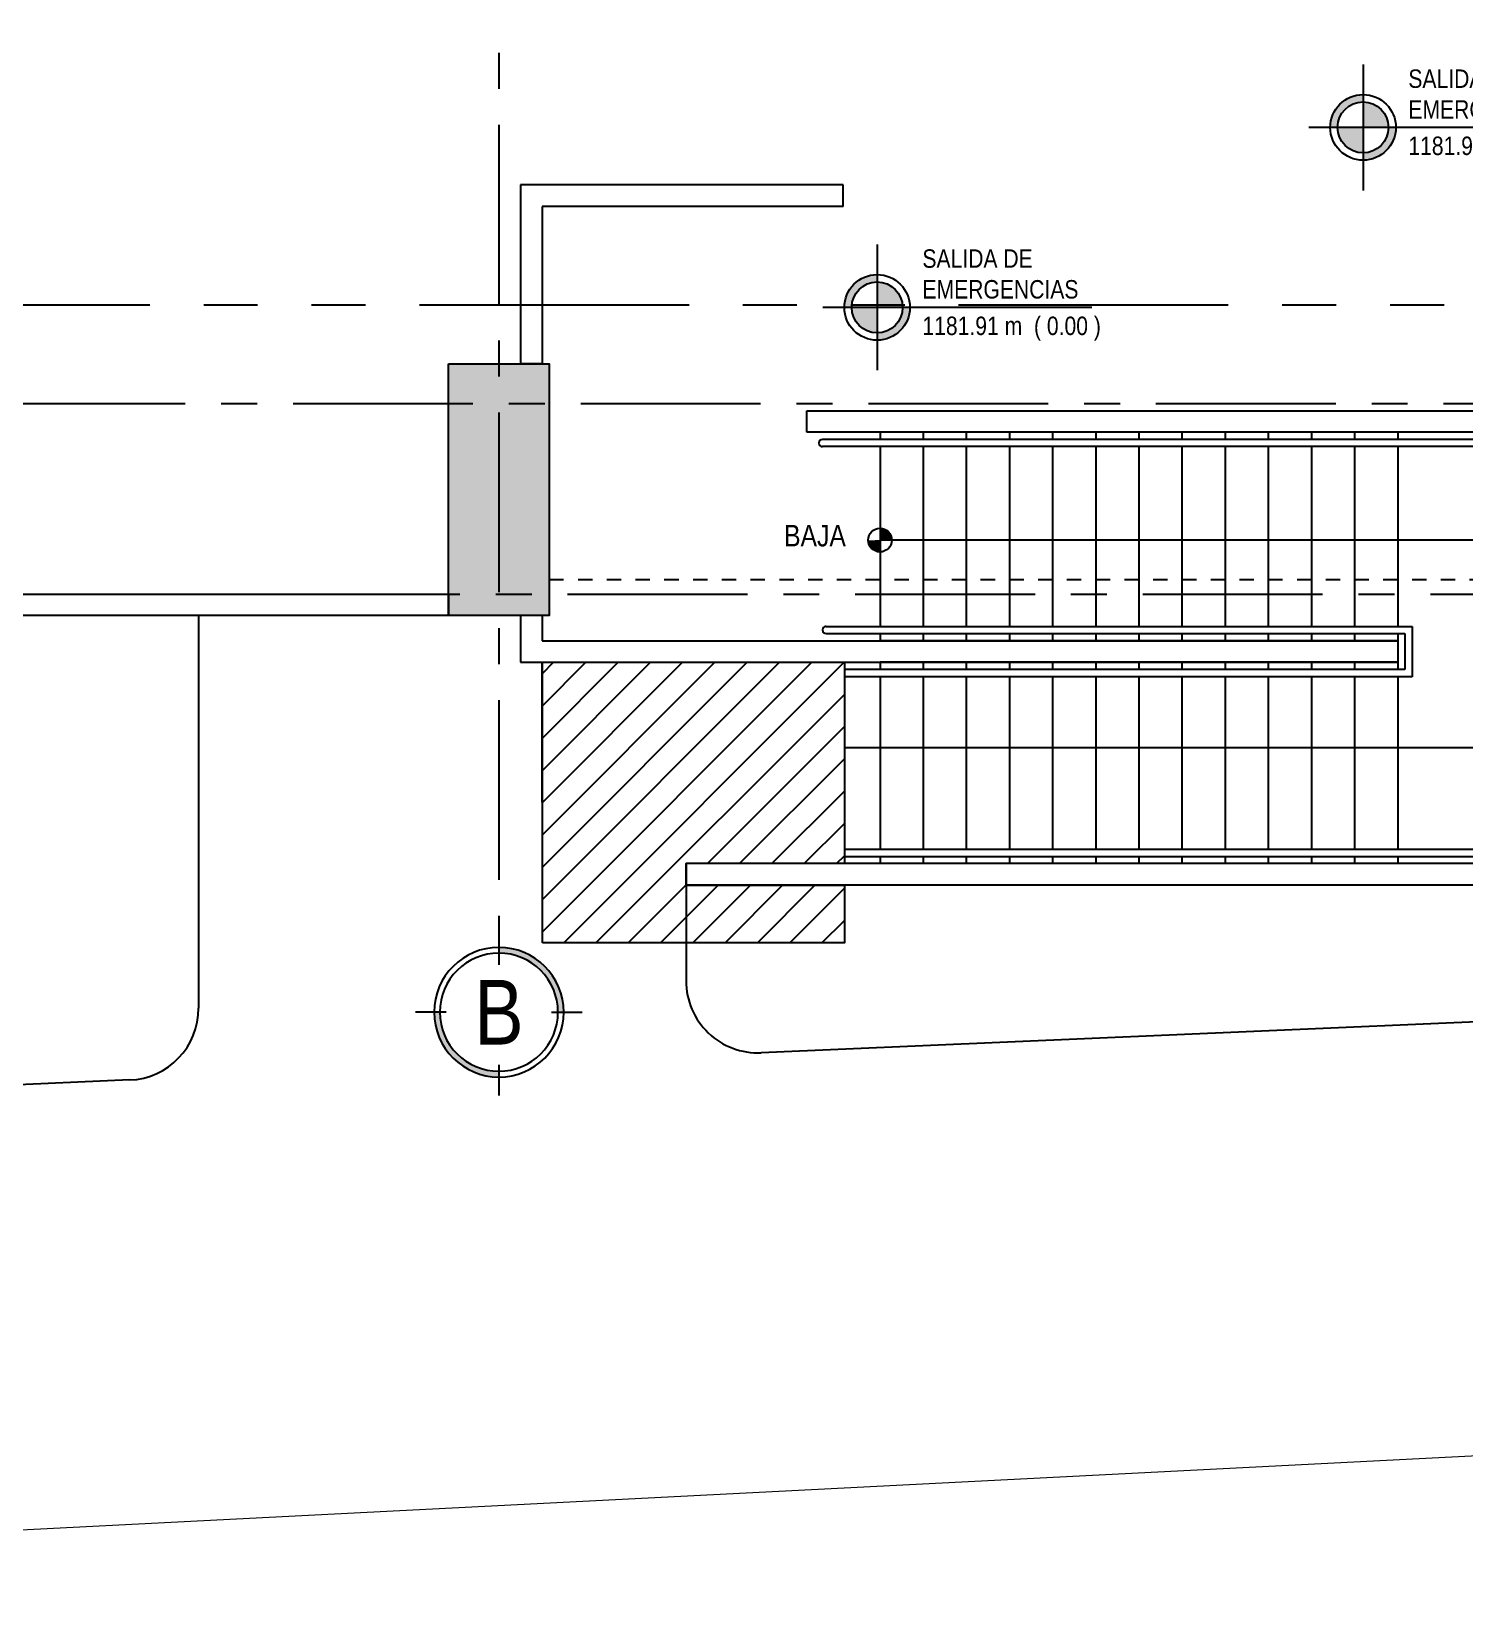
# Model space of a CAD drawing. Extents: x -28 to 149, y -33 to 76.
# Drawn here: x 4.75 to 14.71, y -7.44 to 3.56 of the extents above; entities that cross this region are included whole.
import ezdxf
from ezdxf.enums import TextEntityAlignment as Align

# ---------------------------------------------------------------- set-up
doc = ezdxf.new("R2010")
doc.units = 0
doc.set_wipeout_variables(frame=1)
for name, pattern in [('CENTER', [2, 1.25, -0.25, 0.25, -0.25]), ('HIDDEN2', [0.1875, 0.125, -0.0625]), ('PHANTOM2', [1.25, 0.625, -0.125, 0.125, -0.125, 0.125, -0.125]), ('STYLE_01', [0.15, 0.1, -0.05])]:
    doc.linetypes.add(name, pattern=pattern)
for name, color, linetype in [('arq- obras exteriores', 250, 'Continuous'), ('arq-aceras', 250, 'Continuous'), ('arq-columnas', 5, 'Continuous'), ('arq-ejes-circulo', 3, 'Continuous'), ('arq-ejes-principales', 1, 'CENTER'), ('arq-ejes-text', 2, 'Continuous'), ('arq-escaleras', 1, 'Continuous'), ('arq-escaleras-tex', 3, 'Continuous'), ('arq-hatch', 252, 'Continuous'), ('arq-indicacion de corte', 5, 'PHANTOM2'), ('arq-marquesina', 5, 'Continuous'), ('arq-niveles', 1, 'Continuous'), ('arq-pared mamposteria', 4, 'Continuous'), ('arq-proyección vigas', 251, 'STYLE_01'), ('arq-puertas', 2, 'Continuous')]:
    doc.layers.add(name, color=color, linetype=linetype)
doc.layers.add('mv', color=191, linetype='Continuous', plot=False)
doc.styles.add('dape 2', font='ARIALN.TTF', dxfattribs={"height": 2.5})
doc.dimstyles.new('dape', dxfattribs={"dimtxt": 2.5, "dimasz": 2, "dimexe": 1, "dimexo": 1, "dimgap": 1, "dimtad": 1, "dimzin": 1, "dimtxsty": 'dape 2', "dimcen": 30, "dimclrd": 1, "dimclre": 1, "dimclrt": 256, "dimazin": 0, "dimtfac": 1, "dimtmove": 0, "dimatfit": 3, "dimfxl": 1, "dimarcsym": 0})

# ---------------------------------------------------------------- blocks, each defined once
blk = doc.blocks.new('*U156')
at = {"linetype": 'Continuous'}
h = blk.add_hatch(color=251, dxfattribs=at)
h.paths.add_polyline_path([(0.1643, 0.326), (0.1803, 0.326, -0.414214), (0, 0.1457), (0, 0.1617, 0.414214)])
h.paths.add_polyline_path([(-0.1643, 0.326), (-0.1803, 0.326, -0.414214), (0, 0.5063), (0, 0.4903, 0.414214)])
for p, q in [((0, 0.5577), (0, 0.4724)), ((0, 0.5432), (0, 0.4579)), ((-0.1464, 0.326), (-0.2317, 0.326)), ((0.1464, 0.326), (0.2317, 0.326)), ((0, 0.1796), (0, 0.0943))]:
    blk.add_line(p, q, dxfattribs=at)
at = {"linetype": 'CENTER', "ltscale": 0.7}
blk.add_line((0, 0.1457), (0, 0.1457), dxfattribs=at)
at = {"linetype": 'Continuous'}
for radius in [0.1803, 0.1643]:
    blk.add_circle((0, 0.326), radius, dxfattribs=at)
blk = doc.blocks.new('*U154')
for p, q in [((0.006, 1.255), (0.006, 1.158)), ((0.057, 1.26), (0.011, 1.26)), ((0.016, 1.233), (0.016, 1.167)), ((0.051, 1.228), (0.016, 1.228)), ((0.051, 1.228), (0.057, 1.235)), ((0.057, 1.265), (0.057, 1.23)), ((0.062, 1.265), (0.057, 1.265)), ((0.062, 1.23), (0.057, 1.23)), ((0.062, 1.293), (0.062, 1.203)), ((0.07, 1.293), (0.062, 1.293)), ((0.115, 1.293), (0.123, 1.293)), ((0.123, 1.293), (0.123, 1.203)), ((0.123, 1.265), (0.128, 1.265)), ((0.123, 1.23), (0.128, 1.23)), ((0.128, 1.265), (0.128, 1.23)), ((0.128, 1.26), (0.174, 1.26)), ((0.128, 1.235), (0.167, 1.235)), ((0.134, 1.228), (0.128, 1.235)), ((0.134, 1.228), (0.169, 1.228)), ((0.169, 1.233), (0.169, 1.167)), ((0.179, 1.255), (0.179, 1.158)), ((0.055, 1.139), (0.006, 1.158)), ((0.057, 1.142), (0.016, 1.167)), ((0.057, 1.142), (0.055, 1.139)), ((0.07, 1.203), (0.062, 1.203)), ((0.115, 1.203), (0.123, 1.203)), ((0.128, 1.142), (0.169, 1.167)), ((0.128, 1.142), (0.13, 1.139)), ((0.13, 1.139), (0.179, 1.158))]:
    blk.add_line(p, q)
for points in [[(0.115, 1.318), (0.07, 1.318), (0.07, 0.109), (0.115, 0.109)], [(0.107, 0.159), (0.077, 0.159), (0.077, 1.268), (0.107, 1.268)], [(0.077, 1.273), (0.107, 1.273), (0.107, 1.313), (0.077, 1.313)], [(0.077, 0.154), (0.107, 0.154), (0.107, 0.114), (0.077, 0.114)]]:
    blk.add_lwpolyline(points, close=True)
for points in [[(0.007, -0.069), (0, -0.069), (0, -0.079), (0.05, -0.079), (0.05, -0.039), (0.065, -0.039), (0.065, 0.031), (0.05, 0.031), (0.05, 0.079), (0, 0.079), (0, 0.069), (0.01, 0.069)], [(0.051, 0.095), (0.051, 0.045), (0.061, 0.045), (0.061, 0.095)], [(0.065, 0.109), (0.115, 0.109), (0.115, 0.099), (0.065, 0.099)], [(1.313, -0.069), (1.32, -0.069), (1.32, -0.079), (1.27, -0.079), (1.27, -0.039), (1.255, -0.039), (1.255, 0.031), (1.27, 0.031), (1.27, 0.079), (1.32, 0.079), (1.32, 0.069), (1.31, 0.069)]]:
    blk.add_lwpolyline(points)
blk.add_circle((0.056, 0.104), 0.01)
for centre, radius, start, end in [((0.011, 1.255), 0.005, 90, 180), ((0.167, 1.233), 0.002, 360, 90), ((0.174, 1.255), 0.005, 360, 90)]:
    blk.add_arc(centre, radius, start, end)
at = {"color": 251, "linetype": 'HIDDEN2'}
blk.add_arc((0.056, 0.104), 1.214, 0, 90, dxfattribs=at)
at = {"layer": 'mv'}
blk.add_line((0.07, 1.318), (0.056, 1.318), dxfattribs=at)
for p in [(0, 0), (0, 0), (0, 0), (0, 0), (0, 0), (0, 0), (0, 0), (0, 0), (0, 0), (1.32, 0)]:
    blk.add_point(p, dxfattribs=at)

msp = doc.modelspace()

# ---------------------------------------------------------------- hatches: boundary and pattern name
at = {"layer": 'arq-escaleras-tex'}
for points in [[(10.568, 0.024, 0.414214), (10.651, -0.057), (10.65, 0.025)], [(10.649, 0.107), (10.65, 0.025), (10.732, 0.026, 0.414214)]]:
    msp.add_hatch(color=8, dxfattribs=at).paths.add_polyline_path(points)
at = {"layer": 'arq-niveles'}
h = msp.add_hatch(color=8, dxfattribs=at)
h.paths.add_polyline_path([(13.831, 2.895, 0.414214), (14.009, 2.717), (14.009, 2.895)])
h.paths.add_polyline_path([(14.009, 3.072), (14.009, 2.895), (14.186, 2.895, 0.414214)])
h.paths.add_polyline_path([(13.781, 2.895), (13.831, 2.895, -0.414214), (14.009, 3.072), (14.009, 3.122, 0.414214)])
h.paths.add_polyline_path([(14.009, 2.717), (14.009, 2.667, 0.414214), (14.237, 2.895), (14.186, 2.895, -0.414214)])
h = msp.add_hatch(color=8, dxfattribs=at)
h.paths.add_polyline_path([(10.452, 1.643, 0.414214), (10.63, 1.466), (10.63, 1.643)])
h.paths.add_polyline_path([(10.63, 1.821), (10.63, 1.643), (10.807, 1.643, 0.414214)])
h.paths.add_polyline_path([(10.402, 1.643), (10.452, 1.643, -0.414214), (10.63, 1.821), (10.63, 1.871, 0.414214)])
h.paths.add_polyline_path([(10.63, 1.466), (10.63, 1.415, 0.414214), (10.858, 1.643), (10.807, 1.643, -0.414214)])

# ---------------------------------------------------------------- linework, layer by layer
at = {"layer": 'arq- obras exteriores'}
for p, q in [((5.912, -0.5), (5.912, -3.23)), ((5.434, -3.729), (-3.491, -4.113))]:
    msp.add_line(p, q, dxfattribs=at)
for centre, start, end in [((9.802, -3.041), 180, 272.4651), ((5.412, -3.23), 272.4651, 0)]:
    msp.add_arc(centre, 0.5, start, end, dxfattribs=at)
at = {"layer": 'arq-aceras', "lineweight": 0, "flags": 128}
msp.add_lwpolyline([(-6.573, 47.408), (-6.721, 43.297), (-7.622, 27.035), (-8.627, -5.258), (-6.73, -7.439), (25.939, -5.772), (34.232, -5.184), (38.108, -5.18), (44.197, -4.794), (60.462, -4.019)], dxfattribs=at)
at = {"layer": 'arq-columnas'}
msp.add_lwpolyline([(7.65, 1.25), (8.35, 1.25), (8.35, -0.5), (7.65, -0.5)], close=True, dxfattribs=at)
at = {"layer": 'arq-ejes-principales'}
for p, q in [((8, 36.913), (8, -2.679)), ((-5.431, 0.975), (39.65, 0.975)), ((-5.522, -0.35), (60.047, -0.35))]:
    msp.add_line(p, q, dxfattribs=at)
at = {"layer": 'arq-escaleras'}
for p, q in [((14.25, 0.775), (10.65, 0.775)), ((15.6, 0.725), (10.25, 0.725)), ((15.55, 0.675), (10.25, 0.675)), ((10.275, -0.575), (14.35, -0.575)), ((10.275, -0.625), (14.3, -0.625)), ((14.3, -0.625), (14.3, -0.875)), ((14.35, -0.575), (14.35, -0.925)), ((14.25, -0.675), (10.65, -0.675)), ((14.3, -0.875), (10.275, -0.875)), ((14.25, -0.825), (10.65, -0.825)), ((14.35, -0.925), (10.275, -0.925)), ((10.275, -2.125), (15.55, -2.125)), ((10.275, -2.175), (15.6, -2.175)), ((14.25, -2.225), (10.65, -2.225))]:
    msp.add_line(p, q, dxfattribs=at)
for points in [[(10.65, 0.775), (10.65, 0.725)], [(10.65, 0.775), (10.65, 0.725)], [(10.95, 0.775), (10.95, 0.725)], [(10.95, 0.775), (10.95, 0.725)], [(11.25, 0.775), (11.25, 0.725)], [(11.25, 0.775), (11.25, 0.725)], [(11.55, 0.775), (11.55, 0.725)], [(11.85, 0.775), (11.85, 0.725)], [(12.15, 0.775), (12.15, 0.725)], [(12.45, 0.775), (12.45, 0.725)], [(12.75, 0.775), (12.75, 0.725)], [(13.05, 0.775), (13.05, 0.725)], [(13.35, 0.775), (13.35, 0.725)], [(13.65, 0.775), (13.65, 0.725)], [(13.95, 0.775), (13.95, 0.725)], [(14.25, 0.775), (14.25, 0.725)], [(10.65, 0.675), (10.65, -0.575)], [(10.65, 0.675), (10.65, -0.575)], [(10.95, 0.675), (10.95, -0.575)], [(10.95, 0.675), (10.95, -0.575)], [(11.25, 0.675), (11.25, -0.575)], [(11.25, 0.675), (11.25, -0.575)], [(11.55, 0.675), (11.55, -0.575)], [(11.85, 0.675), (11.85, -0.575)], [(12.15, 0.675), (12.15, -0.575)], [(12.45, 0.675), (12.45, -0.575)], [(12.75, 0.675), (12.75, -0.575)], [(13.05, 0.675), (13.05, -0.575)], [(13.35, 0.675), (13.35, -0.575)], [(13.65, 0.675), (13.65, -0.575)], [(13.95, 0.675), (13.95, -0.575)], [(14.25, 0.675), (14.25, -0.575)], [(10.65, -0.625), (10.65, -0.675)], [(10.65, -0.625), (10.65, -0.675)], [(10.95, -0.625), (10.95, -0.675)], [(10.95, -0.625), (10.95, -0.675)], [(11.25, -0.625), (11.25, -0.675)], [(11.25, -0.625), (11.25, -0.675)], [(11.55, -0.625), (11.55, -0.675)], [(11.85, -0.625), (11.85, -0.675)], [(12.15, -0.625), (12.15, -0.675)], [(12.45, -0.625), (12.45, -0.675)], [(12.75, -0.625), (12.75, -0.675)], [(13.05, -0.625), (13.05, -0.675)], [(13.35, -0.625), (13.35, -0.675)], [(13.65, -0.625), (13.65, -0.675)], [(13.95, -0.625), (13.95, -0.675)], [(14.25, -0.625), (14.25, -0.675)], [(14.25, -0.625), (14.25, -0.675)], [(10.65, -0.825), (10.65, -0.875)], [(10.95, -0.825), (10.95, -0.875)], [(11.25, -0.825), (11.25, -0.875)], [(11.55, -0.825), (11.55, -0.875)], [(11.85, -0.825), (11.85, -0.875)], [(12.15, -0.825), (12.15, -0.875)], [(12.45, -0.825), (12.45, -0.875)], [(12.75, -0.825), (12.75, -0.875)], [(13.05, -0.825), (13.05, -0.875)], [(13.35, -0.825), (13.35, -0.875)], [(13.65, -0.825), (13.65, -0.875)], [(13.95, -0.825), (13.95, -0.875)], [(14.25, -0.825), (14.25, -0.875)], [(14.25, -0.825), (14.25, -0.875)], [(10.65, -0.925), (10.65, -2.125)], [(10.95, -0.925), (10.95, -2.125)], [(11.25, -0.925), (11.25, -2.125)], [(11.55, -0.925), (11.55, -2.125)], [(11.85, -0.925), (11.85, -2.125)], [(12.15, -0.925), (12.15, -2.125)], [(12.45, -0.925), (12.45, -2.125)], [(12.75, -0.925), (12.75, -2.125)], [(13.05, -0.925), (13.05, -2.125)], [(13.35, -0.925), (13.35, -2.125)], [(13.65, -0.925), (13.65, -2.125)], [(13.95, -0.925), (13.95, -2.125)], [(14.25, -0.925), (14.25, -2.125)], [(10.65, -2.175), (10.65, -2.225)], [(10.95, -2.175), (10.95, -2.225)], [(11.25, -2.175), (11.25, -2.225)], [(11.55, -2.175), (11.55, -2.225)], [(11.85, -2.175), (11.85, -2.225)], [(12.15, -2.175), (12.15, -2.225)], [(12.45, -2.175), (12.45, -2.225)], [(12.75, -2.175), (12.75, -2.225)], [(13.05, -2.175), (13.05, -2.225)], [(13.35, -2.175), (13.35, -2.225)], [(13.65, -2.175), (13.65, -2.225)], [(13.95, -2.175), (13.95, -2.225)], [(14.25, -2.175), (14.25, -2.225)]]:
    msp.add_lwpolyline(points, dxfattribs=at)
for centre in [(10.25, 0.7), (10.275, -0.6), (10.275, -0.9), (10.275, -2.15)]:
    msp.add_arc(centre, 0.025, 90, 270, dxfattribs=at)
at = {"layer": 'arq-escaleras-tex'}
msp.add_line((15.222, 0.025), (10.65, 0.025), dxfattribs=at)
msp.add_circle((10.65, 0.025), 0.0821, dxfattribs=at)
at = {"layer": 'arq-hatch'}
msp.add_solid([(7.65, 1.25), (8.35, 1.25), (7.65, -0.5), (8.35, -0.5)], dxfattribs=at)
at = {"layer": 'arq-indicacion de corte', "ltscale": 3}
msp.add_line((-7.553, 1.661), (64.087, 1.661), dxfattribs=at)
at = {"layer": 'arq-niveles'}
for p, q in [((14.009, 3.332), (14.009, 2.457)), ((15.502, 2.895), (13.632, 2.895)), ((10.63, 2.08), (10.63, 1.206)), ((12.123, 1.643), (10.253, 1.643))]:
    msp.add_line(p, q, dxfattribs=at)
for centre, radius in [((14.009, 2.895), 0.228), ((14.009, 2.895), 0.177), ((10.63, 1.643), 0.228), ((10.63, 1.643), 0.177)]:
    msp.add_circle(centre, radius, dxfattribs=at)
at = {"layer": 'arq-pared mamposteria'}
for p, q in [((10.393, 2.495), (8.15, 2.495)), ((8.15, 2.495), (8.15, 1.25)), ((10.393, 2.345), (10.393, 2.495)), ((10.393, 2.345), (8.3, 2.345)), ((8.3, 2.345), (8.3, 1.25)), ((8.3, 1.25), (8.15, 1.25)), ((10.142, 0.925), (15.65, 0.925)), ((10.142, 0.775), (10.142, 0.925)), ((8.15, -0.5), (8.15, -0.825)), ((8.3, -0.5), (8.15, -0.5)), ((8.3, -0.5), (8.3, -0.675)), ((8.3, -0.675), (14.25, -0.675)), ((8.15, -0.825), (9.302, -0.825)), ((9.302, -2.225), (9.302, -0.825)), ((9.452, -0.825), (14.25, -0.825)), ((9.452, -2.225), (9.452, -0.825))]:
    msp.add_line(p, q, dxfattribs=at)
for points in [[(15.65, 0.775), (10.142, 0.775)], [(14.25, -0.675), (14.25, -0.825)]]:
    msp.add_lwpolyline(points, dxfattribs=at)
msp.add_lwpolyline([(0.35, -0.35), (7.65, -0.35), (7.65, -0.5), (0.35, -0.5)], close=True, dxfattribs=at)
at = {"layer": 'arq-proyección vigas', "linetype": 'STYLE_01'}
msp.add_lwpolyline([(8.35, -0.25), (23.65, -0.25)], dxfattribs=at)

# ---------------------------------------------------------------- block references
at = {"layer": 'arq-ejes-circulo', "xscale": -2.5, "yscale": 2.5, "zscale": 2.5}
msp.add_blockref('*U156', (8, -4.073), dxfattribs=at)
at = {"layer": 'arq-puertas', "color": 253, "rotation": 180}
msp.add_blockref('*U154', (15.9, 4.29), dxfattribs=at)

# ---------------------------------------------------------------- texts
at = {"layer": 'arq-ejes-text', "style": 'dape 2'}
msp.add_text('B', height=0.45, dxfattribs=at).set_placement((8, -3.258), align=Align.MIDDLE)
at = {"layer": 'arq-escaleras-tex', "insert": (9.983, 0.131), "char_height": 0.15, "width": 0.72581, "attachment_point": 1, "style": 'dape 2'}
msp.add_mtext('BAJA', dxfattribs=at)
at = {"layer": 'arq-niveles', "color": 2, "style": 'dape 2'}
for p in [(14.324, 2.703), (10.945, 1.451)]:
    msp.add_text('1181.91 m  ( 0.00 )', height=0.12821, dxfattribs=at).set_placement(p)
at = {"layer": 'arq-niveles', "color": 2, "char_height": 0.12821, "width": 1.68961, "attachment_point": 1, "style": 'dape 2'}
for insert in [(14.324, 3.298), (10.945, 2.047)]:
    msp.add_mtext('SALIDA DE EMERGENCIAS', dxfattribs=dict(at, insert=insert))

# ---------------------------------------------------------------- leaders
at = {"layer": 'arq-escaleras-tex'}
msp.add_leader([(9.454, -1.417), (15.21, -1.417)], dimstyle='dape', override={"dimscale": 0.1, "dimgap": 1, "dimtad": 0}, dxfattribs=at)

# ---------------------------------------------------------------- next in the draw order: wipeouts: each hides what was drawn before it
msp.add_wipeout([(8.302, -0.825), (8.302, -2.775), (10.402, -2.775), (10.402, -2.375), (9.302, -2.375), (9.302, -2.225), (10.402, -2.225), (10.402, -0.825)]).dxf.layer = 'arq-marquesina'

# ---------------------------------------------------------------- next in the draw order: hatches: boundary and pattern name
at = {"layer": 'arq-marquesina'}
h = msp.add_hatch(dxfattribs=at)
h.set_pattern_fill('LINE', color=8, scale=0.05, angle=45, style=0)
h.paths.add_polyline_path([(9.302, -0.825), (8.302, -0.825), (8.302, -2.775), (10.402, -2.775), (10.402, -2.375), (9.302, -2.375), (9.302, -2.225), (10.402, -2.225), (10.402, -0.825), (9.452, -0.825)])

# ---------------------------------------------------------------- next in the draw order: linework, layer by layer
at = {"layer": 'arq- obras exteriores'}
for p, q in [((9.302, -2.375), (9.302, -3.041)), ((37.571, -2.346), (9.824, -3.54))]:
    msp.add_line(p, q, dxfattribs=at)
at = {"layer": 'arq-marquesina'}
msp.add_lwpolyline([(8.302, -2.775), (8.3, -0.825), (10.402, -0.825), (10.402, -2.225), (9.302, -2.225), (9.302, -2.375), (10.402, -2.375), (10.402, -2.775), (8.302, -2.775)], dxfattribs=at)
at = {"layer": 'arq-pared mamposteria'}
for p, q in [((15.65, -2.225), (9.302, -2.225)), ((9.302, -2.375), (9.302, -2.225)), ((15.8, -2.375), (9.302, -2.375))]:
    msp.add_line(p, q, dxfattribs=at)

doc.saveas('drawing.dxf')
